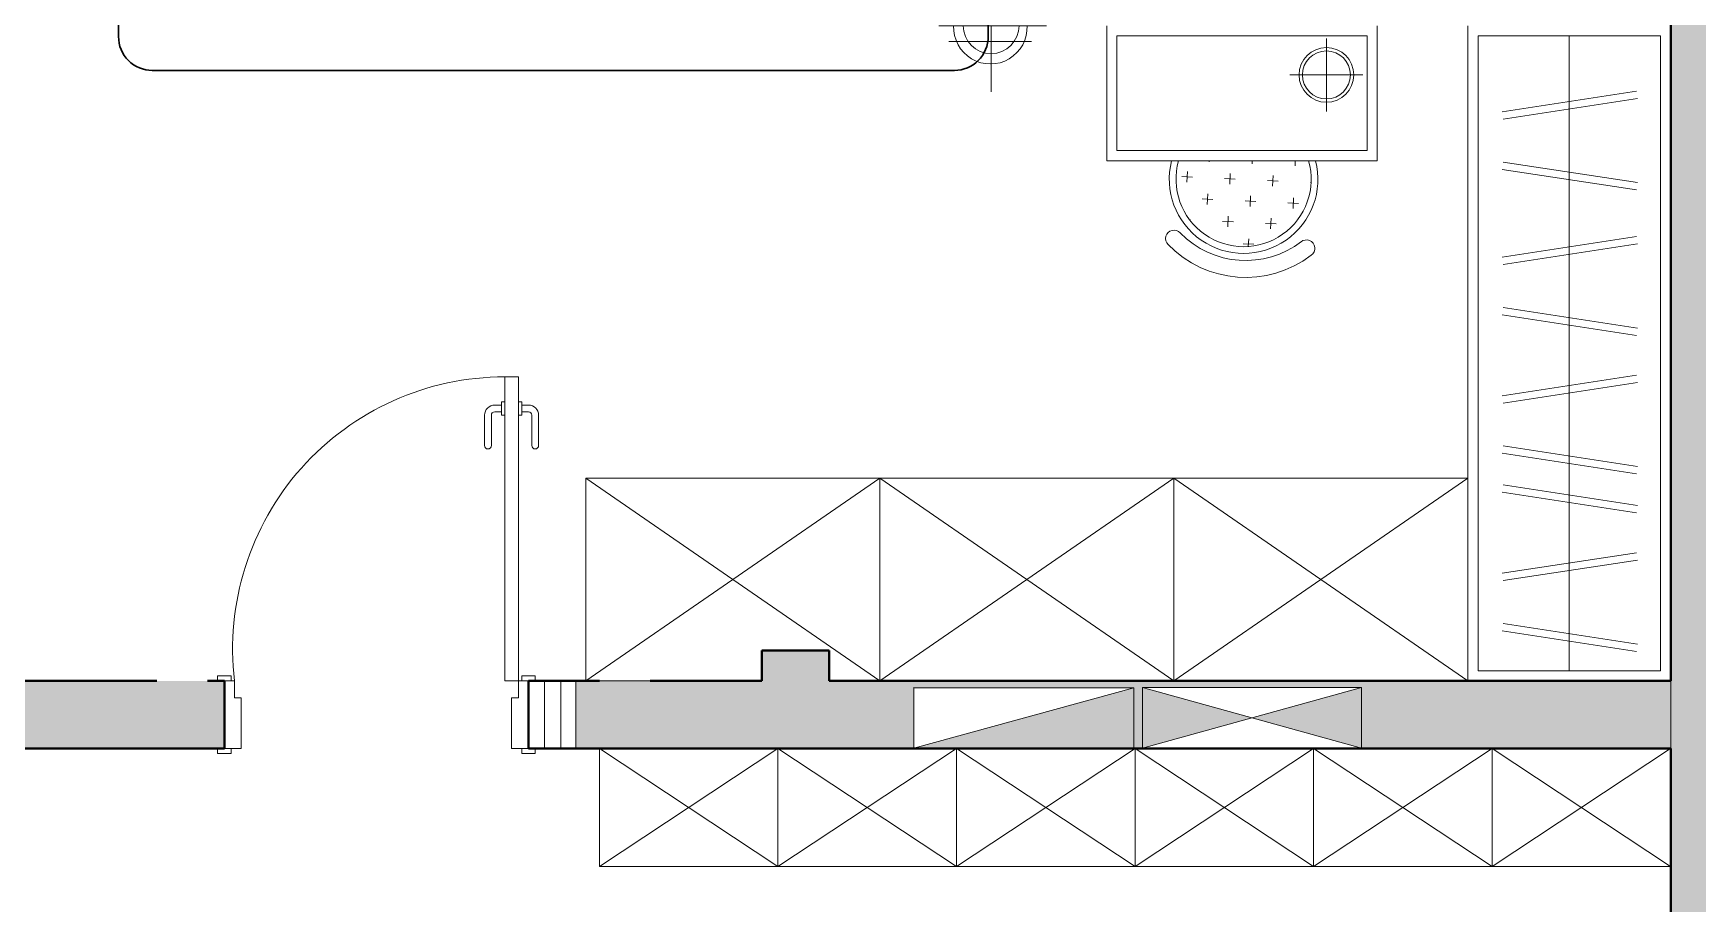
# Model space of a CAD drawing. Header units: millimetres. Extents: x -64529 to 3079702, y -28926 to 77119.
# Drawn here: x -30133 to -25208, y -16169 to -13592 of the extents above; entities that cross this region are included whole.
import ezdxf

# ---------------------------------------------------------------- set-up
doc = ezdxf.new("R2010")
doc.units = ezdxf.units.MM
doc.header["$LTSCALE"] = 10
for name, color, linetype, lineweight in [('1浅浅', 251, 'Continuous', 20), ('1灯位开关布线图', 1, 'Continuous', 30), ('1灯具', 2, 'Continuous', 30)]:
    doc.layers.add(name, color=color, linetype=linetype, lineweight=lineweight)
doc.layers.add('F', color=5, linetype='Continuous')

# ---------------------------------------------------------------- blocks, each defined once
blk = doc.blocks.new('20170410.13395023')
at = {"layer": 'F', "color": 2, "lineweight": 15}
for p, q in [((2.088, 0, 25.933), (2.088, 2.646, 25.933)), ((0, 0, 25.933), (4.301, 0, 25.933)), ((0.399, 0.628, 82.552), (3.71, 0.628, 82.552))]:
    blk.add_line(p, q, dxfattribs=at)
for centre, radius, start, end in [((2.059, 0.062, 25.933), 1.471, 357.57004, 182.42996), ((2.088, 0, 25.933), 1.117, 0, 180)]:
    blk.add_arc(centre, radius, start, end, dxfattribs=at)

msp = doc.modelspace()

# ---------------------------------------------------------------- hatches: boundary and pattern name
at = {"layer": '1浅浅'}
h = msp.add_hatch(color=251, dxfattribs=at)
h.dxf.hatch_style = 1
h.paths.add_polyline_path([(-25288, -10859.2), (-25288, -16284.2), (-25088, -16284.2), (-25088, -15929.2), (-25088, -10859.2)])
at = {"layer": '1浅浅', "lineweight": 0, "ltscale": 10}
h = msp.add_hatch(dxfattribs=at)
h.set_pattern_fill('CROSS', color=251, scale=10, angle=87.359, style=0)
h.set_pattern_definition([(267.35897, (-29486.655, 11426.74), (60.50657, -66.35853), [31.75, -95.25]), (357.35897, (-29503.244, 11411.615), (66.35853, 60.50657), [31.75, -95.25])])
edge = h.paths.add_edge_path()
edge.add_line((-26359.3, -13969.2), (-26744.3, -13969.2))
edge.add_arc((-26551.8, -14023.6), 200, 164.2236, 375.7764)
at = {"layer": '1浅浅'}
h = msp.add_hatch(color=251, dxfattribs=at)
h.dxf.hatch_style = 1
h.paths.add_polyline_path([(-28528, -15709.2), (-28528, -15509.2), (-27978, -15509.2), (-27978, -15419.2), (-27778, -15419.2), (-27778, -15509.2), (-25288, -15509.2), (-25288, -15709.2), (-26202.9, -15709.2), (-26202.9, -15529.2), (-26851.2, -15529.2), (-26851.2, -15709.2), (-26877, -15708.8), (-26877, -15529.7), (-27528, -15529.2), (-27528, -15708.8)])
h = msp.add_hatch(color=251, dxfattribs=at)
h.dxf.hatch_style = 1
h.paths.add_polyline_path([(-35338, -15509.2), (-29568, -15509.2), (-29568, -15709.2), (-35338, -15709.2)])
at = {"layer": '1浅浅', "lineweight": 0}
h = msp.add_hatch(dxfattribs=at)
h.set_pattern_fill('ANSI31', color=251, scale=15, angle=45, style=0)
h.set_pattern_definition([(90, (-28667.98, -15709.177), (-47.625, 0), [])])
h.paths.add_polyline_path([(-28668, -15509.2), (-28528, -15509.2), (-28528, -15709.2), (-28668, -15709.2)])
at = {"layer": '1浅浅'}
msp.add_hatch(color=251, dxfattribs=at).paths.add_polyline_path([(-27528, -15709), (-26877, -15709), (-26877, -15529.9)])
h = msp.add_hatch(color=251, dxfattribs=at)
h.paths.add_polyline_path([(-26527, -15619), (-26202.9, -15709), (-26202.9, -15529)])
h.paths.add_polyline_path([(-26851.2, -15529), (-26851.2, -15709), (-26527, -15619)])

# ---------------------------------------------------------------- linework, layer by layer
at = {"layer": '1浅浅', "color": 251, "lineweight": 40}
for p, q in [((-25288, -11129.2), (-25288, -15509.2)), ((-27978, -15419.2), (-27778, -15419.2)), ((-27978, -15419.2), (-27978, -15509.2)), ((-27778, -15419.2), (-27778, -15509.2)), ((-35338, -15509.2), (-29768, -15509.2)), ((-29618, -15509.2), (-29568, -15509.2)), ((-29568, -15709.2), (-29568, -15509.2)), ((-29568, -15709.2), (-29568, -15509.2)), ((-28668, -15509.2), (-28458.1, -15509.2)), ((-28668, -15709.2), (-28668, -15509.2)), ((-28308.1, -15509.2), (-27978, -15509.2)), ((-27778, -15509.2), (-25288, -15509.2)), ((-35338, -15709.2), (-29568, -15709.2)), ((-28668, -15709.2), (-25288, -15709.2)), ((-25288, -15709.2), (-25288, -15929.2)), ((-25288, -16284.2), (-25288, -15929.2))]:
    msp.add_line(p, q, dxfattribs=at)
at = {"layer": '1浅浅', "color": 251, "lineweight": 20}
for p, q in [((-26956.6, -13569.2), (-26956.6, -13969.2)), ((-26156.6, -13969.2), (-26156.6, -13569.2)), ((-25888, -13569.2), (-25888, -15509.2)), ((-26956.6, -13969.2), (-26156.6, -13969.2)), ((-28498, -14909.2), (-25888, -14909.2)), ((-28498, -14909.2), (-28498, -15509.2)), ((-27628, -14909.2), (-27628, -15509.2)), ((-26758, -14909.2), (-26758, -15509.2)), ((-27929.8, -16059.2), (-27929.8, -15709.2)), ((-27401.4, -16059.2), (-27401.4, -15709.2)), ((-26873.1, -16059.2), (-26873.1, -15709.2)), ((-26344.8, -16059.2), (-26344.8, -15709.2)), ((-25816.4, -16059.2), (-25816.4, -15709.2))]:
    msp.add_line(p, q, dxfattribs=at)
at = {"layer": '1浅浅', "color": 251, "linetype": 'Continuous'}
for p, q in [((-26306.8, -13822.9), (-26306.8, -13606.9)), ((-26198.8, -13714.9), (-26414.8, -13714.9))]:
    msp.add_line(p, q, dxfattribs=at)
at = {"layer": '1浅浅', "color": 251, "lineweight": 5}
for p, q in [((-25588, -13599.2), (-25588, -15479.2)), ((-25389.2, -13763.3), (-25786.7, -13824.3)), ((-25385.9, -13785), (-25783.4, -13846.1)), ((-25385.9, -14033.9), (-25783.4, -13972.8)), ((-25389.2, -14055.6), (-25786.7, -13994.6)), ((-25389.2, -14193.7), (-25786.7, -14254.8)), ((-25385.9, -14215.5), (-25783.4, -14276.5)), ((-25389.2, -14486.1), (-25786.7, -14425)), ((-25385.9, -14464.4), (-25783.4, -14403.3)), ((-25389.2, -14604), (-25786.7, -14665)), ((-25385.9, -14625.7), (-25783.4, -14686.8)), ((-25385.9, -14874.6), (-25783.4, -14813.5)), ((-25389.2, -14896.3), (-25786.7, -14835.3)), ((-25389.2, -15011.8), (-25786.7, -14950.8)), ((-25385.9, -14990.1), (-25783.4, -14929.1)), ((-25389.2, -15129.7), (-25786.7, -15190.8)), ((-25385.9, -15151.5), (-25783.4, -15212.5)), ((-25389.2, -15422.1), (-25786.7, -15361)), ((-25385.9, -15400.3), (-25783.4, -15339.3))]:
    msp.add_line(p, q, dxfattribs=at)
at = {"layer": '1浅浅', "color": 251}
for p, q in [((-28798, -14722.6), (-28798, -14812.6)), ((-28778, -14722.6), (-28778, -14812.6)), ((-28748, -14692.6), (-28768, -14692.6)), ((-28748, -14712.6), (-28768, -14712.6)), ((-28748, -14682.6), (-28748, -14722.6)), ((-28738, -14682.6), (-28748, -14682.6)), ((-28738, -14722.6), (-28748, -14722.6)), ((-28698, -14682.6), (-28688, -14682.6)), ((-28698, -14722.6), (-28688, -14722.6)), ((-28688, -14682.6), (-28688, -14722.6)), ((-28688, -14692.6), (-28668, -14692.6)), ((-28688, -14712.6), (-28668, -14712.6)), ((-28658, -14722.6), (-28658, -14812.6)), ((-28638, -14722.6), (-28638, -14812.6)), ((-28528, -15709.2), (-28528, -15509.2)), ((-25288, -15509.2), (-25288, -15709.2)), ((-27528, -15529.4), (-26877, -15529.4)), ((-27528, -15709), (-27528, -15529.4)), ((-27528, -15709), (-26877, -15529.9)), ((-26877, -15529.4), (-26877, -15709)), ((-26851.2, -15529), (-26202.9, -15709)), ((-26851.2, -15709), (-26202.9, -15529)), ((-27528, -15709), (-26877, -15709))]:
    msp.add_line(p, q, dxfattribs=at)
at = {"layer": '1浅浅', "color": 251, "lineweight": 5}
for points in [[(-26926.6, -13599.2), (-26186.6, -13599.2), (-26186.6, -13939.2), (-26926.6, -13939.2)], [(-25858, -13599.2), (-25318, -13599.2), (-25318, -15479.2), (-25858, -15479.2)]]:
    msp.add_lwpolyline(points, close=True, dxfattribs=at)
at = {"layer": '1浅浅', "color": 251, "lineweight": 15}
msp.add_lwpolyline([(-28698, -15509.2), (-28738, -15509), (-28738, -14608.9), (-28698, -14609.1)], close=True, dxfattribs=at)
at = {"layer": '1浅浅', "color": 251, "lineweight": 5}
for points in [[(-28498, -14909.2), (-27628, -15509.2), (-26758, -14909.2), (-25888, -15509.2)], [(-28498, -15509.2), (-27628, -14909.2), (-26758, -15509.2), (-25888, -14909.2)], [(-28458.1, -15709.2), (-27929.8, -16059.2), (-27401.4, -15709.2), (-26873.1, -16059.2), (-26344.8, -15709.2), (-25816.4, -16059.2), (-25288.1, -15709.2)], [(-28458.1, -16059.2), (-27929.8, -15709.2), (-27401.4, -16059.2), (-26873.1, -15709.2), (-26344.8, -16059.2), (-25816.4, -15709.2), (-25288.1, -16059.2)]]:
    msp.add_lwpolyline(points, dxfattribs=at)
at = {"layer": '1浅浅', "color": 251}
msp.add_lwpolyline([(-28528, -15709.2), (-28528, -15509.2), (-27978, -15509.2), (-27978, -15419.2), (-27778, -15419.2), (-27778, -15509.2), (-25288, -15509.2), (-25288, -15709.2), (-26202.9, -15709.2), (-26202.9, -15529.2), (-26851.2, -15529.2), (-26851.2, -15709.2), (-26877, -15708.8), (-26877, -15529.7), (-27528, -15529.2), (-27528, -15708.8), (-28528, -15709.2)], dxfattribs=at)
for points in [[(-29548, -15494.2), (-29548, -15509.2), (-29588, -15509.2), (-29588, -15494.2)], [(-29518, -15559.2), (-29538, -15559.2), (-29538, -15509.2), (-29568, -15509.2), (-29568, -15709.2), (-29518, -15709.2)], [(-28718, -15559.2), (-28698, -15559.2), (-28698, -15509.2), (-28668, -15509.2), (-28668, -15709.2), (-28718, -15709.2)], [(-28688, -15494.2), (-28688, -15509.2), (-28648, -15509.2), (-28648, -15494.2)], [(-28668, -15509.2), (-28528, -15509.2), (-28528, -15709.2), (-28668, -15709.2)], [(-27528, -15529.4), (-26877, -15529.4), (-26877, -15709), (-27528, -15709)], [(-26851.2, -15529), (-26202.9, -15529), (-26202.9, -15709), (-26851.2, -15709)], [(-26851.2, -15529), (-26202.9, -15529), (-26202.9, -15709), (-26851.2, -15709)], [(-29548, -15724.2), (-29548, -15709.2), (-29588, -15709.2), (-29588, -15724.2)], [(-28688, -15724.2), (-28688, -15709.2), (-28648, -15709.2), (-28648, -15724.2)]]:
    msp.add_lwpolyline(points, close=True, dxfattribs=at)
at = {"layer": '1浅浅', "color": 251, "lineweight": 20}
msp.add_lwpolyline([(-28458.1, -16059.2), (-25288.1, -16059.2), (-25288.1, -15709.2), (-28458.1, -15709.2)], close=True, dxfattribs=at)
msp.add_circle((-26306.8, -13714.9), 81, dxfattribs=at)
at = {"layer": '1浅浅', "color": 251, "linetype": 'Continuous'}
msp.add_circle((-26306.8, -13714.9), 71, dxfattribs=at)
at = {"layer": '1浅浅', "color": 251, "lineweight": 20}
for centre, radius, start, end in [((-26551.8, -14023.6), 220, 165.69, 14.31), ((-26757.8, -14199.5), 25, 42.9044, 225.1015), ((-26545.6, -13994.5), 270, 224.1047, 307.7185), ((-26545.6, -13994.5), 320, 223.9171, 307.3502), ((-26365.9, -14228.5), 25, 305.3623, 129.6752)]:
    msp.add_arc(centre, radius, start, end, dxfattribs=at)
at = {"layer": '1浅浅', "color": 251, "lineweight": 0, "ltscale": 10}
msp.add_arc((-26551.8, -14023.6), 200, 164.2236, 15.7764, dxfattribs=at)
at = {"layer": '1浅浅', "color": 251, "lineweight": 9}
msp.add_arc((-28738, -15414.5), 805.6, 90, 186.7499, dxfattribs=at)
at = {"layer": '1浅浅', "color": 251}
for centre, radius, start, end in [((-28768, -14722.6), 30, 90, 180), ((-28768, -14722.6), 10, 90, 180), ((-28668, -14722.6), 30, 0, 90), ((-28668, -14722.6), 10, 0, 90), ((-28788, -14812.6), 10, 180, 0), ((-28648, -14812.6), 10, 180, 0)]:
    msp.add_arc(centre, radius, start, end, dxfattribs=at)
for p in [(-27628, -14909.2), (-26758, -14909.2)]:
    msp.add_point(p, dxfattribs=at)
at = {"layer": '1灯位开关布线图', "linetype": 'Continuous', "lineweight": 30}
msp.add_lwpolyline([(-31620.1, -10895.5), (-29981.3, -10895.5, -0.414214), (-29881.3, -10995.5), (-29881.3, -13601.6, 0.414214), (-29781.3, -13701.6), (-27407.6, -13701.6, 0.414214), (-27307.6, -13601.6), (-27307.6, -13402.7), (-27307.6, -13402.7)], format="xyb", dxfattribs=at)

# ---------------------------------------------------------------- block references
at = {"layer": '1灯具', "color": 1, "xscale": -73.9200000000128, "yscale": 73.91999999999825, "zscale": 73.92000000000002, "rotation": 180}
msp.add_blockref('20170410.13395023', (-27453.4, -13569.2, -1917), dxfattribs=at)

doc.saveas('drawing.dxf')
